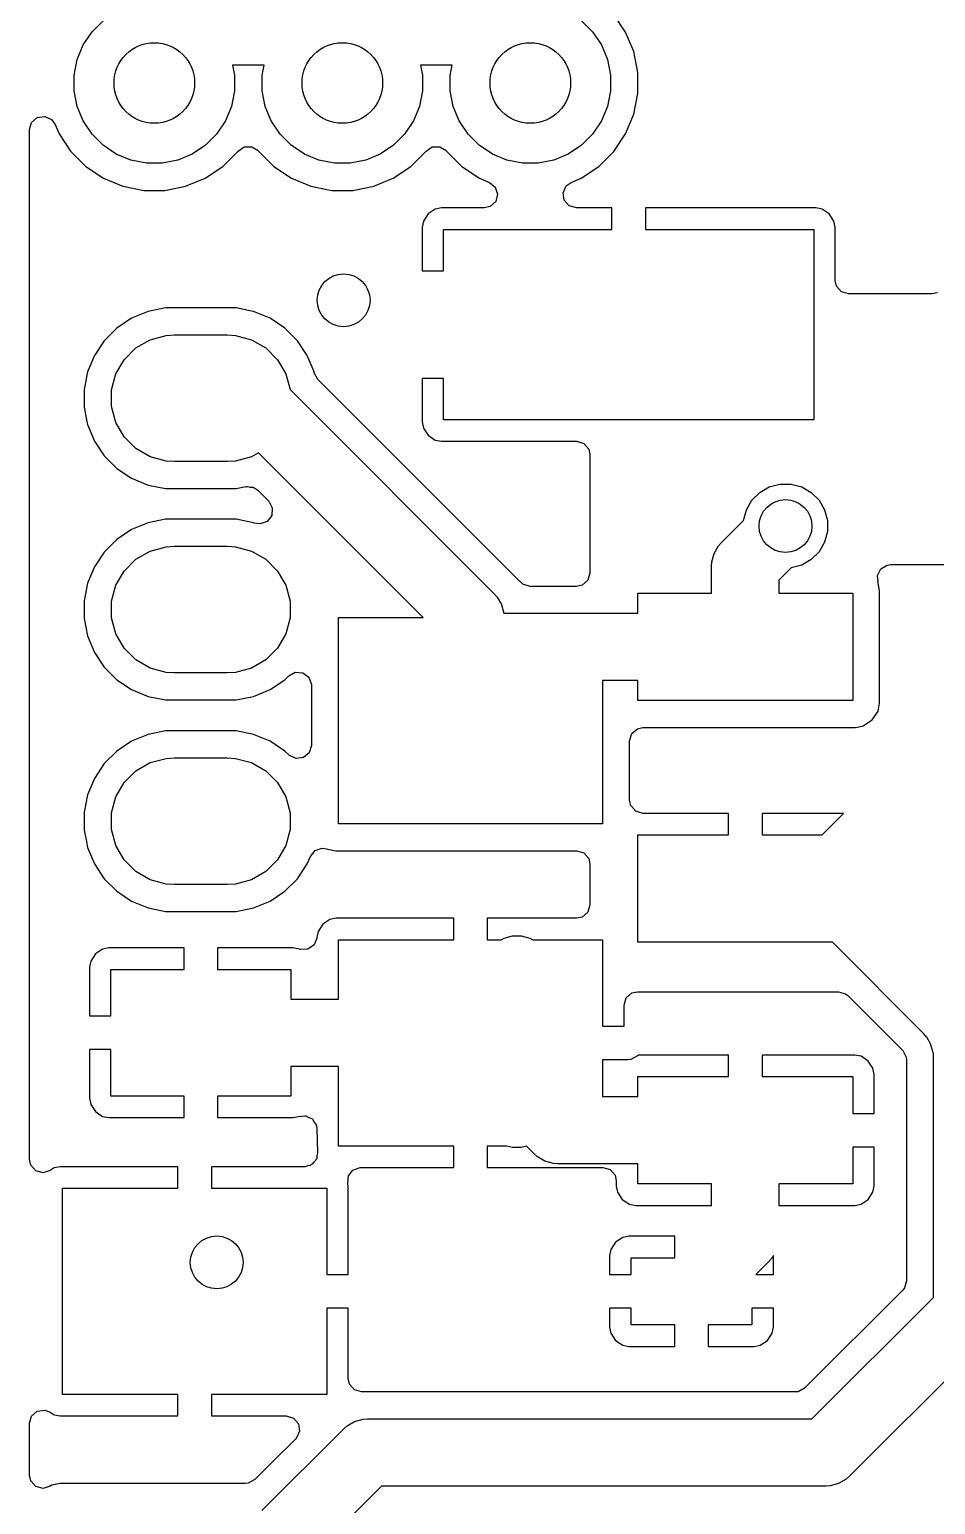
# Model space of a CAD drawing. Extents: x 3.09 to 4.62, y -6.46 to -3.15.
# Drawn here: x 3.104 to 3.441, y -4.889 to -4.34 of the extents above; entities that cross this region are included whole.
import ezdxf

# ---------------------------------------------------------------- set-up
doc = ezdxf.new("R2010")
doc.units = 0
doc.header["$MEASUREMENT"] = 0
doc.layers.add('BLACK', color=7, linetype='CONTINUOUS')

msp = doc.modelspace()

# ---------------------------------------------------------------- linework, layer by layer
at = {"layer": 'BLACK', "linetype": 'CONTINUOUS'}
for p, q in [((3.12681, -4.34097), (3.13097, -4.33681)), ((3.30903, -4.33681), (3.31319, -4.34097)), ((3.32546, -4.34104), (3.32109, -4.33449)), ((3.12354, -4.34586), (3.12681, -4.34097)), ((3.31319, -4.34097), (3.31646, -4.34586)), ((3.32848, -4.34833), (3.32546, -4.34104)), ((3.12129, -4.35129), (3.12354, -4.34586)), ((3.31646, -4.34586), (3.31871, -4.35129)), ((3.33002, -4.35606), (3.32848, -4.34833)), ((3.12014, -4.35706), (3.12129, -4.35129)), ((3.19087, -4.35343), (3.17913, -4.35343)), ((3.17913, -4.35343), (3.17986, -4.35706)), ((3.19014, -4.35706), (3.19087, -4.35343)), ((3.26087, -4.35343), (3.24913, -4.35343)), ((3.24913, -4.35343), (3.24986, -4.35706)), ((3.26014, -4.35706), (3.26087, -4.35343)), ((3.31871, -4.35129), (3.31986, -4.35706)), ((3.12014, -4.36294), (3.12014, -4.35706)), ((3.17986, -4.35706), (3.17986, -4.36294)), ((3.19014, -4.36294), (3.19014, -4.35706)), ((3.24986, -4.35706), (3.24986, -4.36294)), ((3.26014, -4.36294), (3.26014, -4.35706)), ((3.31986, -4.35706), (3.31986, -4.36294)), ((3.33002, -4.36394), (3.33002, -4.35606)), ((3.12129, -4.36871), (3.12014, -4.36294)), ((3.17986, -4.36294), (3.17871, -4.36871)), ((3.19129, -4.36871), (3.19014, -4.36294)), ((3.24986, -4.36294), (3.24871, -4.36871)), ((3.26129, -4.36871), (3.26014, -4.36294)), ((3.31986, -4.36294), (3.31871, -4.36871)), ((3.32848, -4.37167), (3.33002, -4.36394)), ((3.12354, -4.37414), (3.12129, -4.36871)), ((3.17871, -4.36871), (3.17646, -4.37414)), ((3.19354, -4.37414), (3.19129, -4.36871)), ((3.24871, -4.36871), (3.24646, -4.37414)), ((3.26354, -4.37414), (3.26129, -4.36871)), ((3.31871, -4.36871), (3.31646, -4.37414)), ((3.32546, -4.37896), (3.32848, -4.37167)), ((3.10354, -4.37736), (3.10433, -4.37468)), ((3.10354, -4.68932), (3.10354, -4.37736)), ((3.10433, -4.37468), (3.10644, -4.37285)), ((3.10644, -4.37285), (3.10921, -4.37245)), ((3.10921, -4.37245), (3.11175, -4.37361)), ((3.11175, -4.37361), (3.11309, -4.37546)), ((3.11309, -4.37546), (3.11454, -4.37896)), ((3.12681, -4.37903), (3.12354, -4.37414)), ((3.17646, -4.37414), (3.17319, -4.37903)), ((3.19681, -4.37903), (3.19354, -4.37414)), ((3.24646, -4.37414), (3.24319, -4.37903)), ((3.26681, -4.37903), (3.26354, -4.37414)), ((3.31646, -4.37414), (3.31319, -4.37903)), ((3.11454, -4.37896), (3.11882, -4.38538)), ((3.13097, -4.38319), (3.12681, -4.37903)), ((3.13586, -4.38646), (3.13097, -4.38319)), ((3.16903, -4.38319), (3.16414, -4.38646)), ((3.17319, -4.37903), (3.16903, -4.38319)), ((3.20097, -4.38319), (3.19681, -4.37903)), ((3.20586, -4.38646), (3.20097, -4.38319)), ((3.23903, -4.38319), (3.23414, -4.38646)), ((3.24319, -4.37903), (3.23903, -4.38319)), ((3.27097, -4.38319), (3.26681, -4.37903)), ((3.27586, -4.38646), (3.27097, -4.38319)), ((3.30903, -4.38319), (3.30414, -4.38646)), ((3.31319, -4.37903), (3.30903, -4.38319)), ((3.32109, -4.38551), (3.32546, -4.37896)), ((3.11882, -4.38538), (3.11891, -4.38551)), ((3.11891, -4.38551), (3.11891, -4.38551)), ((3.11891, -4.38551), (3.12449, -4.39109)), ((3.14129, -4.38871), (3.13586, -4.38646)), ((3.14706, -4.38986), (3.14129, -4.38871)), ((3.15871, -4.38871), (3.15294, -4.38986)), ((3.16414, -4.38646), (3.15871, -4.38871)), ((3.17551, -4.39109), (3.18109, -4.38551)), ((3.18109, -4.38551), (3.18117, -4.38541)), ((3.18109, -4.38551), (3.18109, -4.38551)), ((3.18117, -4.38541), (3.18122, -4.38538)), ((3.18122, -4.38538), (3.18126, -4.38534)), ((3.18126, -4.38535), (3.18347, -4.38384)), ((3.18126, -4.38534), (3.18126, -4.38535)), ((3.18347, -4.38384), (3.18627, -4.38376)), ((3.18627, -4.38376), (3.18866, -4.38521)), ((3.18866, -4.38521), (3.18884, -4.38541)), ((3.18884, -4.38541), (3.18891, -4.38551)), ((3.18891, -4.38551), (3.18891, -4.38551)), ((3.18891, -4.38551), (3.18891, -4.38551)), ((3.18891, -4.38551), (3.18892, -4.38551)), ((3.18892, -4.38551), (3.19449, -4.39109)), ((3.21129, -4.38871), (3.20586, -4.38646)), ((3.21706, -4.38986), (3.21129, -4.38871)), ((3.22871, -4.38871), (3.22294, -4.38986)), ((3.23414, -4.38646), (3.22871, -4.38871)), ((3.24551, -4.39109), (3.25109, -4.38551)), ((3.25109, -4.38551), (3.25116, -4.38541)), ((3.25109, -4.38551), (3.25109, -4.38551)), ((3.25116, -4.38541), (3.25122, -4.38538)), ((3.25122, -4.38538), (3.25126, -4.38534)), ((3.25126, -4.38535), (3.25347, -4.38384)), ((3.25126, -4.38534), (3.25126, -4.38535)), ((3.25347, -4.38384), (3.25627, -4.38376)), ((3.25627, -4.38376), (3.25866, -4.38521)), ((3.25866, -4.38521), (3.25883, -4.38541)), ((3.25883, -4.38541), (3.25891, -4.38551)), ((3.25891, -4.38551), (3.25891, -4.38551)), ((3.25891, -4.38551), (3.25891, -4.38551)), ((3.25891, -4.38551), (3.25892, -4.38551)), ((3.25892, -4.38551), (3.26449, -4.39109)), ((3.28129, -4.38871), (3.27586, -4.38646)), ((3.28706, -4.38986), (3.28129, -4.38871)), ((3.29871, -4.38871), (3.29294, -4.38986)), ((3.30414, -4.38646), (3.29871, -4.38871)), ((3.31551, -4.39109), (3.32109, -4.38551)), ((3.12449, -4.39109), (3.12449, -4.39109)), ((3.12449, -4.39109), (3.12449, -4.39109)), ((3.12449, -4.39109), (3.13104, -4.39546)), ((3.15294, -4.38986), (3.14706, -4.38986)), ((3.16896, -4.39546), (3.17551, -4.39109)), ((3.19449, -4.39109), (3.19449, -4.39109)), ((3.19449, -4.39109), (3.19449, -4.39109)), ((3.19449, -4.39109), (3.20104, -4.39546)), ((3.22294, -4.38986), (3.21706, -4.38986)), ((3.23896, -4.39546), (3.24551, -4.39109)), ((3.26449, -4.39109), (3.26449, -4.39109)), ((3.26449, -4.39109), (3.26449, -4.39109)), ((3.26449, -4.39109), (3.27104, -4.39546)), ((3.29294, -4.38986), (3.28706, -4.38986)), ((3.30896, -4.39546), (3.31551, -4.39109)), ((3.13104, -4.39546), (3.13833, -4.39848)), ((3.13833, -4.39848), (3.14606, -4.40002)), ((3.15394, -4.40002), (3.16167, -4.39848)), ((3.16167, -4.39848), (3.16896, -4.39546)), ((3.20104, -4.39546), (3.20833, -4.39848)), ((3.20833, -4.39848), (3.21606, -4.40002)), ((3.22394, -4.40002), (3.23167, -4.39848)), ((3.23167, -4.39848), (3.23896, -4.39546)), ((3.27104, -4.39546), (3.27476, -4.39701)), ((3.27476, -4.39701), (3.27694, -4.39876)), ((3.27694, -4.39876), (3.27782, -4.40141)), ((3.30222, -4.40088), (3.30338, -4.39834)), ((3.30338, -4.39834), (3.30524, -4.39701)), ((3.30524, -4.39701), (3.30896, -4.39546)), ((3.14606, -4.40002), (3.15394, -4.40002)), ((3.21606, -4.40002), (3.22394, -4.40002)), ((3.27713, -4.40412), (3.27509, -4.40603)), ((3.27782, -4.40141), (3.27713, -4.40412)), ((3.30262, -4.40365), (3.30222, -4.40088)), ((3.30445, -4.40576), (3.30262, -4.40365)), ((3.25193, -4.40878), (3.25016, -4.41143)), ((3.25458, -4.40701), (3.25193, -4.40878)), ((3.25691, -4.40655), (3.25458, -4.40701)), ((3.27287, -4.40655), (3.25691, -4.40655)), ((3.27509, -4.40603), (3.27287, -4.40655)), ((3.30713, -4.40655), (3.30445, -4.40576)), ((3.32035, -4.40655), (3.30713, -4.40655)), ((3.32035, -4.41455), (3.32035, -4.40655)), ((3.39629, -4.40655), (3.33285, -4.40655)), ((3.33285, -4.40655), (3.33285, -4.41455)), ((3.39862, -4.40701), (3.39629, -4.40655)), ((3.40127, -4.40878), (3.39862, -4.40701)), ((3.40304, -4.41143), (3.40127, -4.40878)), ((3.25016, -4.41143), (3.2497, -4.41376)), ((3.2497, -4.41376), (3.2497, -4.43)), ((3.2577, -4.43), (3.2577, -4.41455)), ((3.2577, -4.41455), (3.32035, -4.41455)), ((3.33285, -4.41455), (3.3955, -4.41455)), ((3.3955, -4.41455), (3.3955, -4.48545)), ((3.4035, -4.41376), (3.40304, -4.41143)), ((3.4035, -4.43362), (3.4035, -4.41376)), ((3.4035, -4.41376), (3.4035, -4.41376)), ((3.2497, -4.43), (3.2577, -4.43)), ((3.40395, -4.43568), (3.4035, -4.43362)), ((3.40578, -4.4378), (3.40395, -4.43568)), ((3.40846, -4.43858), (3.40578, -4.4378)), ((3.44158, -4.43813), (3.43952, -4.43858)), ((3.43952, -4.43858), (3.40846, -4.43858)), ((3.14155, -4.44762), (3.13604, -4.4513)), ((3.14767, -4.44508), (3.14155, -4.44762)), ((3.15416, -4.44379), (3.14767, -4.44508)), ((3.14767, -4.44508), (3.14767, -4.44508)), ((3.18048, -4.44379), (3.15416, -4.44379)), ((3.15416, -4.44379), (3.15416, -4.44379)), ((3.18623, -4.44494), (3.18048, -4.44379)), ((3.18048, -4.44379), (3.18048, -4.44379)), ((3.18698, -4.44508), (3.18623, -4.44494)), ((3.1931, -4.44762), (3.18698, -4.44508)), ((3.1986, -4.4513), (3.1931, -4.44762)), ((3.13604, -4.4513), (3.13136, -4.45598)), ((3.13604, -4.4513), (3.13604, -4.4513)), ((3.14844, -4.45561), (3.15439, -4.45401)), ((3.15439, -4.45401), (3.15747, -4.45381)), ((3.15747, -4.45381), (3.17717, -4.45381)), ((3.17717, -4.45381), (3.18025, -4.45401)), ((3.18025, -4.45401), (3.1862, -4.45561)), ((3.20329, -4.45598), (3.1986, -4.4513)), ((3.13136, -4.45598), (3.12768, -4.46149)), ((3.13136, -4.45598), (3.13136, -4.45598)), ((3.13875, -4.46305), (3.14311, -4.45869)), ((3.14311, -4.45869), (3.14844, -4.45561)), ((3.1862, -4.45561), (3.19154, -4.45869)), ((3.19154, -4.45869), (3.1959, -4.46305)), ((3.20697, -4.46149), (3.20329, -4.45598)), ((3.12768, -4.46149), (3.12515, -4.46761)), ((3.13567, -4.46838), (3.13875, -4.46305)), ((3.1959, -4.46305), (3.19898, -4.46838)), ((3.2095, -4.46761), (3.20697, -4.46149)), ((3.12515, -4.46761), (3.12385, -4.4741)), ((3.12515, -4.46761), (3.12515, -4.46761)), ((3.13407, -4.47433), (3.13567, -4.46838)), ((3.19898, -4.46838), (3.20053, -4.4742)), ((3.20955, -4.46786), (3.2095, -4.46761)), ((3.2095, -4.46761), (3.2095, -4.46761)), ((3.20957, -4.46795), (3.20955, -4.46786)), ((3.21091, -4.4704), (3.20957, -4.46795)), ((3.28574, -4.54523), (3.21091, -4.4704)), ((3.2577, -4.47), (3.2497, -4.47)), ((3.2497, -4.47), (3.2497, -4.48624)), ((3.2577, -4.48545), (3.2577, -4.47)), ((3.12385, -4.4741), (3.12385, -4.48072)), ((3.13407, -4.48049), (3.13407, -4.47433)), ((3.20053, -4.4742), (3.27656, -4.55022)), ((3.12385, -4.48072), (3.1248, -4.48549)), ((3.13567, -4.48644), (3.13407, -4.48049)), ((3.1248, -4.48549), (3.12515, -4.48722)), ((3.12515, -4.48722), (3.12768, -4.49334)), ((3.13875, -4.49178), (3.13567, -4.48644)), ((3.2497, -4.48624), (3.25016, -4.48857)), ((3.3955, -4.48545), (3.2577, -4.48545)), ((3.14311, -4.49613), (3.13875, -4.49178)), ((3.25016, -4.48857), (3.25193, -4.49122)), ((3.25193, -4.49122), (3.25458, -4.49299)), ((3.25458, -4.49299), (3.25691, -4.49345)), ((3.12768, -4.49334), (3.13136, -4.49884)), ((3.14844, -4.49922), (3.14311, -4.49613)), ((3.18874, -4.49775), (3.1862, -4.49922)), ((3.25006, -4.55908), (3.18874, -4.49775)), ((3.25691, -4.49345), (3.25691, -4.49345)), ((3.25691, -4.49345), (3.30724, -4.49345)), ((3.30724, -4.49345), (3.30993, -4.49424)), ((3.30993, -4.49424), (3.31176, -4.49635)), ((3.31176, -4.49635), (3.3122, -4.49841)), ((3.3122, -4.49841), (3.3122, -4.54252)), ((3.13136, -4.49884), (3.13604, -4.50353)), ((3.13604, -4.50353), (3.14155, -4.50721)), ((3.15439, -4.50081), (3.14844, -4.49922)), ((3.15747, -4.50101), (3.15439, -4.50081)), ((3.17717, -4.50101), (3.15747, -4.50101)), ((3.18025, -4.50081), (3.17717, -4.50101)), ((3.1862, -4.49922), (3.18025, -4.50081)), ((3.14155, -4.50721), (3.14767, -4.50974)), ((3.37897, -4.51045), (3.38294, -4.50939)), ((3.38294, -4.50939), (3.38706, -4.50939)), ((3.38706, -4.50939), (3.39103, -4.51045)), ((3.14767, -4.50974), (3.15416, -4.51103)), ((3.15416, -4.51103), (3.15416, -4.51103)), ((3.15416, -4.51103), (3.18048, -4.51103)), ((3.18048, -4.51103), (3.18402, -4.51033)), ((3.18048, -4.51103), (3.18048, -4.51103)), ((3.18402, -4.51033), (3.18434, -4.51036)), ((3.18434, -4.51036), (3.18464, -4.51024)), ((3.18464, -4.51024), (3.18571, -4.51048)), ((3.18571, -4.51048), (3.18681, -4.51058)), ((3.18681, -4.51058), (3.18713, -4.51079)), ((3.18713, -4.51079), (3.18737, -4.51084)), ((3.18737, -4.51084), (3.1885, -4.51169)), ((3.1885, -4.51169), (3.19259, -4.51578)), ((3.37251, -4.51541), (3.37541, -4.51251)), ((3.37541, -4.51251), (3.37897, -4.51045)), ((3.39103, -4.51045), (3.39459, -4.51251)), ((3.39459, -4.51251), (3.39749, -4.51541)), ((3.19259, -4.51578), (3.19393, -4.51823)), ((3.19393, -4.51823), (3.19373, -4.52102)), ((3.36939, -4.52293), (3.37045, -4.51897)), ((3.37045, -4.51897), (3.37251, -4.51541)), ((3.39749, -4.51541), (3.39955, -4.51897)), ((3.39955, -4.51897), (3.40061, -4.52294)), ((3.14767, -4.52378), (3.14155, -4.52632)), ((3.15416, -4.52249), (3.14767, -4.52378)), ((3.14767, -4.52378), (3.14767, -4.52378)), ((3.18048, -4.52249), (3.15416, -4.52249)), ((3.15416, -4.52249), (3.15416, -4.52249)), ((3.18698, -4.52378), (3.18048, -4.52249)), ((3.18048, -4.52249), (3.18048, -4.52249)), ((3.18719, -4.52387), (3.18698, -4.52378)), ((3.18698, -4.52378), (3.18698, -4.52378)), ((3.18944, -4.52424), (3.18719, -4.52387)), ((3.19206, -4.52326), (3.18944, -4.52424)), ((3.19373, -4.52102), (3.19206, -4.52326)), ((3.36116, -4.53116), (3.36939, -4.52293)), ((3.40061, -4.52294), (3.40061, -4.52706)), ((3.13604, -4.53), (3.13136, -4.53468)), ((3.14155, -4.52632), (3.13604, -4.53)), ((3.13604, -4.53), (3.13604, -4.53)), ((3.36008, -4.53239), (3.36116, -4.53116)), ((3.39955, -4.53103), (3.39749, -4.53459)), ((3.40061, -4.52706), (3.39955, -4.53103)), ((3.13136, -4.53468), (3.12768, -4.54019)), ((3.13136, -4.53468), (3.13136, -4.53468)), ((3.14311, -4.53739), (3.14844, -4.53431)), ((3.14844, -4.53431), (3.15439, -4.53271)), ((3.15439, -4.53271), (3.15747, -4.53251)), ((3.15747, -4.53251), (3.17717, -4.53251)), ((3.17717, -4.53251), (3.18025, -4.53271)), ((3.18025, -4.53271), (3.1862, -4.53431)), ((3.1862, -4.53431), (3.19154, -4.53739)), ((3.35761, -4.53837), (3.35845, -4.53522)), ((3.35845, -4.53522), (3.36008, -4.53239)), ((3.39749, -4.53459), (3.39459, -4.53749)), ((3.12768, -4.54019), (3.12515, -4.54631)), ((3.13567, -4.54708), (3.13875, -4.54175)), ((3.13875, -4.54175), (3.14311, -4.53739)), ((3.19154, -4.53739), (3.1959, -4.54175)), ((3.1959, -4.54175), (3.19898, -4.54708)), ((3.3122, -4.54252), (3.31142, -4.5452)), ((3.3575, -4.54), (3.35761, -4.53837)), ((3.3575, -4.55), (3.3575, -4.54)), ((3.38707, -4.54061), (3.3825, -4.54518)), ((3.39103, -4.53955), (3.38707, -4.54061)), ((3.39459, -4.53749), (3.39103, -4.53955)), ((3.4192, -4.54345), (3.42045, -4.54095)), ((3.42045, -4.54095), (3.42285, -4.53952)), ((3.42285, -4.53952), (3.42408, -4.53937)), ((3.42408, -4.53937), (3.54486, -4.53937)), ((3.12515, -4.54631), (3.12385, -4.5528)), ((3.12515, -4.54631), (3.12515, -4.54631)), ((3.13407, -4.55303), (3.13567, -4.54708)), ((3.19898, -4.54708), (3.20057, -4.55303)), ((3.28593, -4.54549), (3.28574, -4.54523)), ((3.28574, -4.54523), (3.28574, -4.54523)), ((3.28601, -4.54543), (3.28593, -4.54549)), ((3.28722, -4.54669), (3.28601, -4.54543)), ((3.2899, -4.54748), (3.28722, -4.54669)), ((3.30724, -4.54748), (3.2899, -4.54748)), ((3.3093, -4.54703), (3.30724, -4.54748)), ((3.31142, -4.5452), (3.3093, -4.54703)), ((3.3825, -4.54518), (3.3825, -4.55)), ((3.41943, -4.54559), (3.4192, -4.54345)), ((3.41934, -4.54561), (3.41943, -4.54559)), ((3.42002, -4.54901), (3.41934, -4.54561)), ((3.12385, -4.5528), (3.12385, -4.55942)), ((3.13407, -4.55919), (3.13407, -4.55303)), ((3.20057, -4.55303), (3.20057, -4.55919)), ((3.27656, -4.55022), (3.27763, -4.55145)), ((3.27763, -4.55145), (3.27927, -4.55427)), ((3.33, -4.5575), (3.33, -4.55)), ((3.33, -4.55), (3.3575, -4.55)), ((3.3825, -4.55), (3.41, -4.55)), ((3.41, -4.55), (3.41, -4.59)), ((3.42002, -4.58721), (3.42002, -4.54901)), ((3.42002, -4.54901), (3.42002, -4.54901)), ((3.42002, -4.54901), (3.42002, -4.54901)), ((3.21852, -4.63588), (3.21852, -4.55908)), ((3.21852, -4.55908), (3.25006, -4.55908)), ((3.27927, -4.55427), (3.28011, -4.55742)), ((3.28011, -4.55742), (3.28011, -4.5575)), ((3.28011, -4.5575), (3.33, -4.5575)), ((3.12385, -4.55942), (3.12515, -4.56592)), ((3.13567, -4.56514), (3.13407, -4.55919)), ((3.20057, -4.55919), (3.19898, -4.56514)), ((3.12515, -4.56592), (3.12768, -4.57204)), ((3.13875, -4.57048), (3.13567, -4.56514)), ((3.19898, -4.56514), (3.1959, -4.57048)), ((3.12768, -4.57204), (3.13136, -4.57754)), ((3.14311, -4.57483), (3.13875, -4.57048)), ((3.14844, -4.57792), (3.14311, -4.57483)), ((3.19154, -4.57483), (3.1862, -4.57792)), ((3.1959, -4.57048), (3.19154, -4.57483)), ((3.13136, -4.57754), (3.13604, -4.58223)), ((3.15439, -4.57951), (3.14844, -4.57792)), ((3.15747, -4.57971), (3.15439, -4.57951)), ((3.17717, -4.57971), (3.15747, -4.57971)), ((3.18025, -4.57951), (3.17717, -4.57971)), ((3.1862, -4.57792), (3.18025, -4.57951)), ((3.1986, -4.58223), (3.20003, -4.5808)), ((3.20003, -4.5808), (3.20248, -4.57946)), ((3.20248, -4.57946), (3.20527, -4.57966)), ((3.20527, -4.57966), (3.20751, -4.58134)), ((3.13604, -4.58223), (3.14155, -4.58591)), ((3.14155, -4.58591), (3.14767, -4.58844)), ((3.18698, -4.58844), (3.1931, -4.58591)), ((3.1931, -4.58591), (3.1986, -4.58223)), ((3.20751, -4.58134), (3.20848, -4.58396)), ((3.20848, -4.58396), (3.2085, -4.58431)), ((3.2085, -4.58431), (3.2085, -4.60671)), ((3.33, -4.5825), (3.31692, -4.5825)), ((3.31692, -4.5825), (3.31692, -4.63588)), ((3.33, -4.59), (3.33, -4.5825)), ((3.14767, -4.58844), (3.15416, -4.58973)), ((3.15416, -4.58973), (3.15416, -4.58973)), ((3.15416, -4.58973), (3.18048, -4.58973)), ((3.18048, -4.58973), (3.18698, -4.58844)), ((3.18048, -4.58973), (3.18048, -4.58973)), ((3.41, -4.59), (3.33, -4.59)), ((3.41944, -4.59391), (3.42002, -4.59099)), ((3.42002, -4.59099), (3.42002, -4.58721)), ((3.41391, -4.59944), (3.41722, -4.59722)), ((3.41722, -4.59722), (3.41944, -4.59391)), ((3.14767, -4.60258), (3.14155, -4.60512)), ((3.15416, -4.60129), (3.14767, -4.60258)), ((3.14767, -4.60258), (3.14767, -4.60258)), ((3.18048, -4.60129), (3.15416, -4.60129)), ((3.15416, -4.60129), (3.15416, -4.60129)), ((3.18696, -4.60258), (3.18048, -4.60129)), ((3.18048, -4.60129), (3.18048, -4.60129)), ((3.18698, -4.60258), (3.18696, -4.60258)), ((3.1931, -4.60512), (3.18698, -4.60258)), ((3.32694, -4.60498), (3.32772, -4.6023)), ((3.32772, -4.6023), (3.32984, -4.60047)), ((3.32984, -4.60047), (3.3319, -4.60002)), ((3.3319, -4.60002), (3.41099, -4.60002)), ((3.41099, -4.60002), (3.41353, -4.59951)), ((3.41099, -4.60002), (3.41099, -4.60002)), ((3.41099, -4.60002), (3.41099, -4.60002)), ((3.41353, -4.59951), (3.41391, -4.59944)), ((3.14155, -4.60512), (3.13604, -4.6088)), ((3.1986, -4.6088), (3.1931, -4.60512)), ((3.2085, -4.60671), (3.20771, -4.6094)), ((3.32694, -4.62704), (3.32694, -4.60498)), ((3.13136, -4.61348), (3.12768, -4.61899)), ((3.13604, -4.6088), (3.13136, -4.61348)), ((3.13136, -4.61348), (3.13136, -4.61348)), ((3.13604, -4.6088), (3.13604, -4.6088)), ((3.14311, -4.61619), (3.14844, -4.61311)), ((3.14844, -4.61311), (3.15439, -4.61151)), ((3.15439, -4.61151), (3.15747, -4.61131)), ((3.15747, -4.61131), (3.17717, -4.61131)), ((3.17717, -4.61131), (3.18025, -4.61151)), ((3.18025, -4.61151), (3.1862, -4.61311)), ((3.1862, -4.61311), (3.19154, -4.61619)), ((3.20003, -4.61022), (3.1986, -4.6088)), ((3.1986, -4.6088), (3.1986, -4.6088)), ((3.20029, -4.61046), (3.20003, -4.61022)), ((3.20283, -4.61162), (3.20029, -4.61046)), ((3.2056, -4.61123), (3.20283, -4.61162)), ((3.20771, -4.6094), (3.2056, -4.61123)), ((3.12768, -4.61899), (3.12515, -4.62511)), ((3.13875, -4.62055), (3.14311, -4.61619)), ((3.19154, -4.61619), (3.1959, -4.62055)), ((3.13567, -4.62588), (3.13875, -4.62055)), ((3.1959, -4.62055), (3.19898, -4.62588)), ((3.12515, -4.62511), (3.12385, -4.6316)), ((3.12515, -4.62511), (3.12515, -4.62511)), ((3.13407, -4.63183), (3.13567, -4.62588)), ((3.19898, -4.62588), (3.20057, -4.63183)), ((3.32738, -4.6291), (3.32694, -4.62704)), ((3.32921, -4.63121), (3.32738, -4.6291)), ((3.12385, -4.6316), (3.12385, -4.63822)), ((3.13407, -4.63799), (3.13407, -4.63183)), ((3.20057, -4.63183), (3.20057, -4.63799)), ((3.31692, -4.63588), (3.21852, -4.63588)), ((3.3319, -4.632), (3.32921, -4.63121)), ((3.36375, -4.632), (3.3319, -4.632)), ((3.36375, -4.64), (3.36375, -4.632)), ((3.40664, -4.632), (3.37625, -4.632)), ((3.37625, -4.632), (3.37625, -4.64)), ((3.39864, -4.64), (3.40664, -4.632)), ((3.12385, -4.63822), (3.12471, -4.64252)), ((3.13567, -4.64394), (3.13407, -4.63799)), ((3.20057, -4.63799), (3.19898, -4.64394)), ((3.33, -4.68), (3.33, -4.64)), ((3.33, -4.64), (3.36375, -4.64)), ((3.37625, -4.64), (3.39864, -4.64)), ((3.12471, -4.64252), (3.12515, -4.64472)), ((3.12515, -4.64472), (3.12768, -4.65084)), ((3.13875, -4.64928), (3.13567, -4.64394)), ((3.19898, -4.64394), (3.1959, -4.64928)), ((3.20814, -4.64801), (3.20989, -4.64583)), ((3.20989, -4.64583), (3.21254, -4.64495)), ((3.21254, -4.64495), (3.21413, -4.64523)), ((3.21413, -4.64523), (3.21413, -4.64522)), ((3.21413, -4.64522), (3.21461, -4.64532)), ((3.21461, -4.64532), (3.21461, -4.64532)), ((3.21461, -4.64532), (3.21753, -4.6459)), ((3.21753, -4.6459), (3.30724, -4.6459)), ((3.30724, -4.6459), (3.30993, -4.64669)), ((3.30993, -4.64669), (3.31176, -4.6488)), ((3.12768, -4.65084), (3.13136, -4.65634)), ((3.14311, -4.65363), (3.13875, -4.64928)), ((3.1959, -4.64928), (3.19154, -4.65363)), ((3.20329, -4.65634), (3.20697, -4.65084)), ((3.20697, -4.65084), (3.20814, -4.64801)), ((3.31176, -4.6488), (3.3122, -4.65086)), ((3.3122, -4.65086), (3.3122, -4.66612)), ((3.13136, -4.65634), (3.13604, -4.66103)), ((3.14844, -4.65672), (3.14311, -4.65363)), ((3.15439, -4.65831), (3.14844, -4.65672)), ((3.1862, -4.65672), (3.18025, -4.65831)), ((3.19154, -4.65363), (3.1862, -4.65672)), ((3.1986, -4.66103), (3.20329, -4.65634)), ((3.13604, -4.66103), (3.14155, -4.66471)), ((3.15747, -4.65851), (3.15439, -4.65831)), ((3.17717, -4.65851), (3.15747, -4.65851)), ((3.18025, -4.65831), (3.17717, -4.65851)), ((3.1931, -4.66471), (3.1986, -4.66103)), ((3.14155, -4.66471), (3.14767, -4.66724)), ((3.14767, -4.66724), (3.15416, -4.66853)), ((3.15416, -4.66853), (3.15416, -4.66853)), ((3.15416, -4.66853), (3.18048, -4.66853)), ((3.18048, -4.66853), (3.18698, -4.66724)), ((3.18048, -4.66853), (3.18048, -4.66853)), ((3.18698, -4.66724), (3.1931, -4.66471)), ((3.31142, -4.6688), (3.3093, -4.67063)), ((3.3122, -4.66612), (3.31142, -4.6688)), ((3.21275, -4.67331), (3.21098, -4.67596)), ((3.2154, -4.67154), (3.21275, -4.67331)), ((3.21773, -4.67108), (3.2154, -4.67154)), ((3.26147, -4.67108), (3.21773, -4.67108)), ((3.26147, -4.67908), (3.26147, -4.67108)), ((3.30724, -4.67108), (3.27397, -4.67108)), ((3.27397, -4.67108), (3.27397, -4.67908)), ((3.3093, -4.67063), (3.30724, -4.67108)), ((3.21045, -4.67853), (3.20946, -4.68098)), ((3.21047, -4.67853), (3.21045, -4.67853)), ((3.21049, -4.67843), (3.21047, -4.67853)), ((3.21051, -4.67839), (3.21049, -4.67843)), ((3.21052, -4.67829), (3.21051, -4.67839)), ((3.21098, -4.67596), (3.21052, -4.67829)), ((3.21852, -4.70121), (3.21852, -4.67908)), ((3.21852, -4.67908), (3.26147, -4.67908)), ((3.27397, -4.67908), (3.27913, -4.67908)), ((3.27913, -4.67908), (3.28022, -4.67845)), ((3.28022, -4.67845), (3.28337, -4.67761)), ((3.28337, -4.67761), (3.28663, -4.67761)), ((3.28663, -4.67761), (3.28978, -4.67845)), ((3.28978, -4.67845), (3.29087, -4.67908)), ((3.29087, -4.67908), (3.31692, -4.67908)), ((3.31692, -4.67908), (3.31692, -4.71123)), ((3.12811, -4.68434), (3.12634, -4.68699)), ((3.13075, -4.68258), (3.12811, -4.68434)), ((3.13308, -4.68211), (3.13075, -4.68258)), ((3.16107, -4.68211), (3.13308, -4.68211)), ((3.16107, -4.69011), (3.16107, -4.68211)), ((3.20156, -4.68211), (3.17357, -4.68211)), ((3.17357, -4.68211), (3.17357, -4.69011)), ((3.20404, -4.68261), (3.20156, -4.68211)), ((3.20439, -4.68272), (3.20404, -4.68261)), ((3.20718, -4.68259), (3.20439, -4.68272)), ((3.20946, -4.68098), (3.20718, -4.68259)), ((3.37, -4.68), (3.33, -4.68)), ((3.40248, -4.68), (3.37, -4.68)), ((3.43666, -4.71418), (3.40248, -4.68)), ((3.10354, -4.76089), (3.10354, -4.68932)), ((3.12634, -4.68699), (3.12587, -4.68932)), ((3.12587, -4.68932), (3.12587, -4.70746)), ((3.13387, -4.70746), (3.13387, -4.69011)), ((3.13387, -4.69011), (3.16107, -4.69011)), ((3.17357, -4.69011), (3.20077, -4.69011)), ((3.20077, -4.69011), (3.20077, -4.70121)), ((3.20077, -4.70121), (3.21852, -4.70121)), ((3.32492, -4.70339), (3.3257, -4.7007)), ((3.3257, -4.7007), (3.32782, -4.69887)), ((3.32782, -4.69887), (3.32988, -4.69843)), ((3.32988, -4.69843), (3.40468, -4.69843)), ((3.40468, -4.69843), (3.40736, -4.69921)), ((3.40736, -4.69921), (3.40819, -4.69988)), ((3.40819, -4.69988), (3.42861, -4.7203)), ((3.32492, -4.71123), (3.32492, -4.70339)), ((3.12587, -4.70746), (3.13387, -4.70746)), ((3.31692, -4.71123), (3.32492, -4.71123)), ((3.43741, -4.71518), (3.43666, -4.71418)), ((3.43757, -4.7154), (3.43741, -4.71518)), ((3.43891, -4.71785), (3.43757, -4.7154)), ((3.44008, -4.72158), (3.43891, -4.71785)), ((3.12587, -4.71996), (3.12587, -4.7381)), ((3.13387, -4.71996), (3.12587, -4.71996)), ((3.13387, -4.73731), (3.13387, -4.71996)), ((3.32633, -4.72373), (3.31692, -4.72373)), ((3.31692, -4.72373), (3.31692, -4.7375)), ((3.32738, -4.72362), (3.32633, -4.72373)), ((3.32984, -4.72228), (3.32738, -4.72362)), ((3.33011, -4.722), (3.32984, -4.72228)), ((3.36375, -4.722), (3.33011, -4.722)), ((3.36375, -4.73), (3.36375, -4.722)), ((3.41079, -4.722), (3.37625, -4.722)), ((3.37625, -4.722), (3.37625, -4.73)), ((3.41312, -4.72246), (3.41079, -4.722)), ((3.41577, -4.72423), (3.41312, -4.72246)), ((3.42861, -4.7203), (3.42995, -4.72275)), ((3.42995, -4.72275), (3.43006, -4.7238)), ((3.43006, -4.7238), (3.43006, -4.80604)), ((3.44008, -4.81224), (3.44008, -4.72158)), ((3.20077, -4.72621), (3.20077, -4.73731)), ((3.21852, -4.72621), (3.20077, -4.72621)), ((3.21852, -4.75588), (3.21852, -4.72621)), ((3.41754, -4.72688), (3.41577, -4.72423)), ((3.418, -4.72921), (3.41754, -4.72688)), ((3.418, -4.74375), (3.418, -4.72921)), ((3.418, -4.72921), (3.418, -4.72921)), ((3.33, -4.7375), (3.33, -4.73)), ((3.33, -4.73), (3.36375, -4.73)), ((3.37625, -4.73), (3.41, -4.73)), ((3.41, -4.73), (3.41, -4.74375)), ((3.12587, -4.7381), (3.12634, -4.74043)), ((3.16107, -4.73731), (3.13387, -4.73731)), ((3.16107, -4.74531), (3.16107, -4.73731)), ((3.20077, -4.73731), (3.17357, -4.73731)), ((3.17357, -4.73731), (3.17357, -4.74531)), ((3.31692, -4.7375), (3.33, -4.7375)), ((3.12634, -4.74043), (3.12811, -4.74308)), ((3.12811, -4.74308), (3.13075, -4.74485)), ((3.13075, -4.74485), (3.13308, -4.74531)), ((3.13308, -4.74531), (3.13309, -4.74531)), ((3.13309, -4.74531), (3.16107, -4.74531)), ((3.17357, -4.74531), (3.20156, -4.74531)), ((3.20156, -4.74531), (3.20437, -4.74475)), ((3.20156, -4.74531), (3.20156, -4.74531)), ((3.20437, -4.74475), (3.2044, -4.74487)), ((3.2044, -4.74487), (3.20489, -4.74481)), ((3.20489, -4.74481), (3.2061, -4.7446)), ((3.2061, -4.7446), (3.20626, -4.74467)), ((3.20626, -4.74467), (3.20644, -4.74465)), ((3.20644, -4.74465), (3.20754, -4.7452)), ((3.20754, -4.7452), (3.20868, -4.74568)), ((3.20868, -4.74568), (3.20878, -4.74582)), ((3.20878, -4.74582), (3.20894, -4.7459)), ((3.41, -4.74375), (3.418, -4.74375)), ((3.20894, -4.7459), (3.20957, -4.74696)), ((3.20957, -4.74696), (3.21027, -4.74798)), ((3.21027, -4.74798), (3.2103, -4.7482)), ((3.2103, -4.7482), (3.21036, -4.7483)), ((3.21036, -4.7483), (3.21051, -4.74937)), ((3.21051, -4.74937), (3.21081, -4.75848)), ((3.26147, -4.75588), (3.21852, -4.75588)), ((3.26147, -4.76388), (3.26147, -4.75588)), ((3.27397, -4.75588), (3.27397, -4.76388)), ((3.2811, -4.75588), (3.27397, -4.75588)), ((3.28337, -4.75649), (3.2811, -4.75588)), ((3.28663, -4.75649), (3.28337, -4.75649)), ((3.28854, -4.75598), (3.28663, -4.75649)), ((3.2914, -4.75884), (3.28854, -4.75598)), ((3.418, -4.75625), (3.41, -4.75625)), ((3.41, -4.75625), (3.41, -4.77)), ((3.418, -4.77079), (3.418, -4.75625)), ((3.10403, -4.76303), (3.10354, -4.76089)), ((3.20937, -4.76187), (3.20875, -4.76266)), ((3.21011, -4.76118), (3.20937, -4.76187)), ((3.21021, -4.76078), (3.21011, -4.76118)), ((3.21047, -4.76046), (3.21021, -4.76078)), ((3.21056, -4.75945), (3.21047, -4.76046)), ((3.21081, -4.75848), (3.21056, -4.75945)), ((3.29263, -4.75992), (3.2914, -4.75884)), ((3.29545, -4.76155), (3.29263, -4.75992)), ((3.2986, -4.76239), (3.29545, -4.76155)), ((3.1059, -4.76511), (3.10403, -4.76303)), ((3.10859, -4.76585), (3.1059, -4.76511)), ((3.11126, -4.76501), (3.10859, -4.76585)), ((3.11268, -4.76406), (3.11126, -4.76501)), ((3.11501, -4.7636), (3.11268, -4.76406)), ((3.15875, -4.7636), (3.11501, -4.7636)), ((3.15875, -4.7716), (3.15875, -4.7636)), ((3.20585, -4.7636), (3.17125, -4.7636)), ((3.17125, -4.7636), (3.17125, -4.7716)), ((3.20612, -4.76359), (3.20585, -4.7636)), ((3.20707, -4.76326), (3.20612, -4.76359)), ((3.20806, -4.76308), (3.20707, -4.76326)), ((3.20836, -4.7628), (3.20806, -4.76308)), ((3.20875, -4.76266), (3.20836, -4.7628)), ((3.222, -4.76981), (3.22225, -4.76702)), ((3.22225, -4.76702), (3.22396, -4.76482)), ((3.22396, -4.76482), (3.2266, -4.76389)), ((3.2266, -4.76389), (3.22687, -4.76388)), ((3.22687, -4.76388), (3.26147, -4.76388)), ((3.27397, -4.76388), (3.31704, -4.76388)), ((3.30024, -4.7625), (3.2986, -4.76239)), ((3.33, -4.7625), (3.30024, -4.7625)), ((3.31704, -4.76388), (3.31972, -4.76467)), ((3.31972, -4.76467), (3.32155, -4.76678)), ((3.32155, -4.76678), (3.322, -4.76884)), ((3.33, -4.77), (3.33, -4.7625)), ((3.1158, -4.8484), (3.1158, -4.7716)), ((3.1158, -4.7716), (3.15875, -4.7716)), ((3.17125, -4.7716), (3.2142, -4.7716)), ((3.2142, -4.7716), (3.2142, -4.80375)), ((3.2222, -4.77081), (3.222, -4.76981)), ((3.2222, -4.79671), (3.2222, -4.77081)), ((3.322, -4.76884), (3.322, -4.77079)), ((3.322, -4.77079), (3.32246, -4.77312)), ((3.32246, -4.77312), (3.32423, -4.77577)), ((3.3575, -4.77), (3.33, -4.77)), ((3.3575, -4.778), (3.3575, -4.77)), ((3.41, -4.77), (3.3825, -4.77)), ((3.3825, -4.77), (3.3825, -4.778)), ((3.41577, -4.77577), (3.41754, -4.77312)), ((3.41754, -4.77312), (3.418, -4.77079)), ((3.418, -4.77079), (3.418, -4.77079)), ((3.32423, -4.77577), (3.32688, -4.77754)), ((3.32688, -4.77754), (3.32921, -4.778)), ((3.32921, -4.778), (3.32921, -4.778)), ((3.32921, -4.778), (3.3575, -4.778)), ((3.3825, -4.778), (3.41079, -4.778)), ((3.41079, -4.778), (3.41312, -4.77754)), ((3.41079, -4.778), (3.41079, -4.778)), ((3.41312, -4.77754), (3.41577, -4.77577)), ((3.32671, -4.7895), (3.32438, -4.78996)), ((3.34375, -4.7895), (3.32671, -4.7895)), ((3.34375, -4.7975), (3.34375, -4.7895)), ((3.31996, -4.79438), (3.3195, -4.79671)), ((3.32173, -4.79173), (3.31996, -4.79438)), ((3.32438, -4.78996), (3.32173, -4.79173)), ((3.2222, -4.80375), (3.2222, -4.79671)), ((3.3195, -4.79671), (3.3195, -4.80375)), ((3.3275, -4.80375), (3.3275, -4.7975)), ((3.3275, -4.7975), (3.34375, -4.7975)), ((3.37884, -4.79884), (3.37393, -4.80375)), ((3.37992, -4.79761), (3.37884, -4.79884)), ((3.38048, -4.79663), (3.37992, -4.79761)), ((3.37992, -4.79761), (3.37992, -4.79761)), ((3.3805, -4.79671), (3.38048, -4.79663)), ((3.3805, -4.80375), (3.3805, -4.79671)), ((3.3805, -4.79671), (3.3805, -4.79671)), ((3.2142, -4.80375), (3.2222, -4.80375)), ((3.3195, -4.80375), (3.3275, -4.80375)), ((3.37393, -4.80375), (3.3805, -4.80375)), ((3.43006, -4.80604), (3.42927, -4.80872)), ((3.42861, -4.80955), (3.39212, -4.84603)), ((3.42927, -4.80872), (3.42861, -4.80955)), ((3.2222, -4.81625), (3.2142, -4.81625)), ((3.2142, -4.81625), (3.2142, -4.8484)), ((3.2222, -4.82329), (3.2222, -4.81625)), ((3.3275, -4.81625), (3.3195, -4.81625)), ((3.3195, -4.81625), (3.3195, -4.82329)), ((3.3275, -4.8225), (3.3275, -4.81625)), ((3.3805, -4.81625), (3.3725, -4.81625)), ((3.3725, -4.81625), (3.3725, -4.8225)), ((3.3805, -4.82329), (3.3805, -4.81625)), ((3.39482, -4.8575), (3.44008, -4.81224)), ((3.34375, -4.8225), (3.3275, -4.8225)), ((3.34375, -4.8305), (3.34375, -4.8225)), ((3.3725, -4.8225), (3.35625, -4.8225)), ((3.35625, -4.8225), (3.35625, -4.8305)), ((3.2222, -4.84252), (3.2222, -4.82329)), ((3.3195, -4.82329), (3.31996, -4.82562)), ((3.31996, -4.82562), (3.32173, -4.82827)), ((3.32173, -4.82827), (3.32438, -4.83004)), ((3.37562, -4.83004), (3.37827, -4.82827)), ((3.37827, -4.82827), (3.38004, -4.82562)), ((3.38004, -4.82562), (3.3805, -4.82329)), ((3.3805, -4.82329), (3.3805, -4.82329)), ((3.46142, -4.82626), (3.40884, -4.87884)), ((3.32438, -4.83004), (3.32671, -4.8305)), ((3.32671, -4.8305), (3.32671, -4.8305)), ((3.32671, -4.8305), (3.34375, -4.8305)), ((3.35625, -4.8305), (3.37329, -4.8305)), ((3.37329, -4.8305), (3.37562, -4.83004)), ((3.37329, -4.8305), (3.37329, -4.8305)), ((3.22265, -4.84458), (3.2222, -4.84252)), ((3.22448, -4.84669), (3.22265, -4.84458)), ((3.15875, -4.8484), (3.1158, -4.8484)), ((3.15875, -4.8564), (3.15875, -4.8484)), ((3.2142, -4.8484), (3.17125, -4.8484)), ((3.17125, -4.8484), (3.17125, -4.8564)), ((3.22716, -4.84748), (3.22448, -4.84669)), ((3.38862, -4.84748), (3.22716, -4.84748)), ((3.38967, -4.84737), (3.38862, -4.84748)), ((3.39212, -4.84603), (3.38967, -4.84737)), ((3.10433, -4.85643), (3.10644, -4.8546)), ((3.10644, -4.8546), (3.10921, -4.8542)), ((3.10921, -4.8542), (3.11126, -4.85499)), ((3.11126, -4.85499), (3.11268, -4.85594)), ((3.10354, -4.85911), (3.10433, -4.85643)), ((3.10354, -4.87846), (3.10354, -4.85911)), ((3.11268, -4.85594), (3.11501, -4.8564)), ((3.11501, -4.8564), (3.11501, -4.8564)), ((3.11501, -4.8564), (3.15875, -4.8564)), ((3.17125, -4.8564), (3.19915, -4.8564)), ((3.19009, -4.8916), (3.22053, -4.86116)), ((3.19915, -4.8564), (3.20183, -4.85719)), ((3.20183, -4.85719), (3.20366, -4.8593)), ((3.20366, -4.8593), (3.20406, -4.86207)), ((3.22053, -4.86116), (3.22176, -4.86008)), ((3.22176, -4.86008), (3.22459, -4.85845)), ((3.22459, -4.85845), (3.22774, -4.85761)), ((3.22774, -4.85761), (3.22937, -4.8575)), ((3.22937, -4.8575), (3.35, -4.8575)), ((3.35, -4.8575), (3.3725, -4.8575)), ((3.3725, -4.8575), (3.39482, -4.8575)), ((3.20265, -4.86487), (3.19386, -4.87366)), ((3.2029, -4.86461), (3.20265, -4.86487)), ((3.20406, -4.86207), (3.2029, -4.86461)), ((3.19386, -4.87366), (3.18739, -4.88013)), ((3.10403, -4.8806), (3.10354, -4.87846)), ((3.1059, -4.88268), (3.10403, -4.8806)), ((3.10859, -4.88342), (3.1059, -4.88268)), ((3.11126, -4.88258), (3.10859, -4.88342)), ((3.11189, -4.88216), (3.11126, -4.88258)), ((3.11481, -4.88158), (3.11189, -4.88216)), ((3.11189, -4.88216), (3.11189, -4.88216)), ((3.18389, -4.88158), (3.11481, -4.88158)), ((3.11481, -4.88158), (3.11481, -4.88158)), ((3.18494, -4.88147), (3.18389, -4.88158)), ((3.18739, -4.88013), (3.18494, -4.88147)), ((3.23455, -4.8825), (3.2142, -4.90285)), ((3.3275, -4.8825), (3.23455, -4.8825)), ((3.35, -4.8825), (3.3275, -4.8825)), ((3.4, -4.8825), (3.35, -4.8825)), ((3.40163, -4.88239), (3.4, -4.8825)), ((3.40478, -4.88155), (3.40163, -4.88239)), ((3.40761, -4.87992), (3.40478, -4.88155)), ((3.40884, -4.87884), (3.40761, -4.87992))]:
    msp.add_line(p, q, dxfattribs=at)
at = {"layer": 'BLACK'}
for centre, radius in [((3.15, -4.36), 0.015), ((3.22, -4.36), 0.015), ((3.29, -4.36), 0.015), ((3.22047, -4.44094), 0.00984), ((3.385, -4.525), 0.00984), ((3.17323, -4.79921), 0.00984)]:
    msp.add_circle(centre, radius, dxfattribs=at)

doc.saveas('drawing.dxf')
